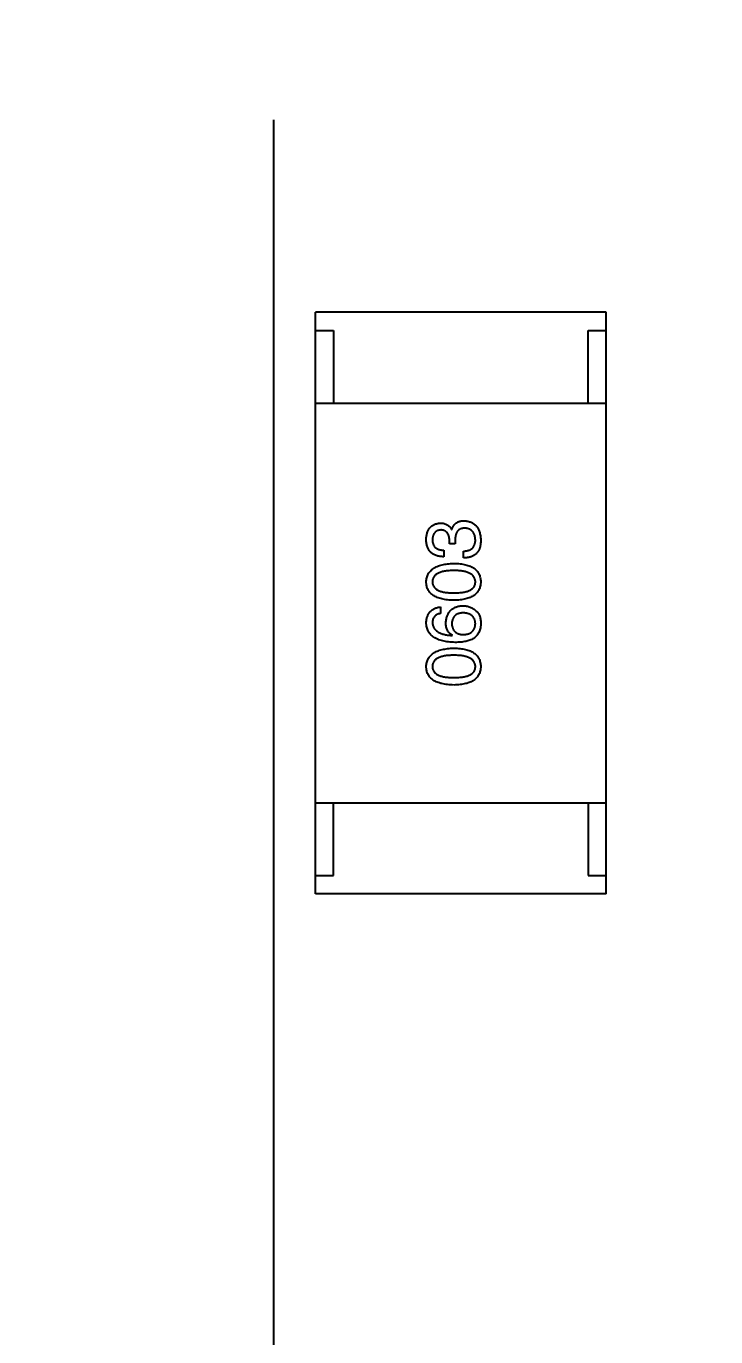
# Model space of a CAD drawing. Header units: millimetres. Extents: x 104 to 312, y 235 to 317.
# Drawn here: x 274.182 to 276.079, y 271.618 to 275.225 of the extents above; entities that cross this region are included whole.
import ezdxf

# ---------------------------------------------------------------- set-up
doc = ezdxf.new("R2010")
doc.units = ezdxf.units.MM
doc.header["$LTSCALE"] = 0.5
doc.header["$PDMODE"] = 3
doc.header["$PDSIZE"] = 0.3125
doc.linetypes.add('CENTER', pattern=[50.8, 31.75, -6.35, 6.35, -6.35])
doc.layers.get('0').update_dxf_attribs({"linetype": 'CONTINUOUS'})
doc.layers.get('Defpoints').update_dxf_attribs({"linetype": 'CONTINUOUS'})
doc.layers.add('dim', color=6, linetype='CONTINUOUS', lineweight=9)
doc.styles.add('Verdana', font='verdana.ttf', dxfattribs={"height": 2})
doc.dimstyles.new('aaaaaaaa 3.0', dxfattribs={"dimtxt": 2, "dimasz": 1.5, "dimexe": 1.25, "dimexo": 0.625, "dimtad": 1, "dimzin": 9, "dimdsep": 46, "dimtxsty": 'Verdana', "dimcen": 0, "dimadec": 1, "dimazin": 2, "dimtfac": 1, "dimtofl": 0, "dimtmove": 0, "dimatfit": 3, "dimfxl": 1, "dimlwd": 25, "dimlwe": 25, "dimarcsym": 0})

# ---------------------------------------------------------------- blocks, each defined once
blk = doc.blocks.new('*D35')
at = {"layer": 'Defpoints', "color": 0}
for p in [(274.8621, 292.0917), (302.3617, 271.0916), (310.9046, 271.0916)]:
    blk.add_point(p, dxfattribs=at)
at = {"layer": 'dim', "color": 0, "lineweight": 25}
for p, q in [((275.4871, 292.0917), (312.1546, 292.0917)), ((310.9046, 290.5917), (310.9046, 272.5916)), ((302.9867, 271.0916), (312.1546, 271.0916))]:
    blk.add_line(p, q, dxfattribs=at)
at = {"layer": 'dim', "color": 0}
for points in [[(311.1546, 290.5917), (310.6546, 290.5917), (310.9046, 292.0917)], [(310.6546, 272.5916), (311.1546, 272.5916), (310.9046, 271.0916)]]:
    blk.add_solid(points, dxfattribs=at)
at = {"layer": 'dim', "color": 0, "insert": (309.2587, 281.5916), "char_height": 2, "attachment_point": 5, "rotation": 90, "style": 'Verdana'}
blk.add_mtext('21', dxfattribs=at)

msp = doc.modelspace()

# ---------------------------------------------------------------- linework, layer by layer
at = {"color": 1, "linetype": 'CENTER'}
msp.add_line((274.8618, 300.3678), (274.8618, 241.8153), dxfattribs=at)
at = {"linetype": 'Continuous'}
for p, q in [((274.9774, 272.8376), (274.9774, 274.4376)), ((275.7774, 274.4376), (274.9774, 274.4376)), ((275.7774, 272.8376), (275.7774, 274.4376)), ((274.9774, 274.3876), (275.0274, 274.3876)), ((275.0274, 274.3876), (275.0274, 274.1876)), ((275.7274, 274.1876), (275.7274, 274.3876)), ((275.7274, 274.3876), (275.7774, 274.3876)), ((274.9774, 274.1876), (275.7774, 274.1876)), ((275.3461, 273.8009), (275.3461, 273.8108)), ((275.3519, 273.8395), (275.3527, 273.8395)), ((275.3617, 273.8099), (275.3617, 273.8009)), ((275.3305, 273.7829), (275.3305, 273.7649)), ((275.3617, 273.8009), (275.3461, 273.8009)), ((275.3846, 273.7616), (275.3846, 273.7804)), ((275.3215, 273.6268), (275.3215, 273.6088)), ((275.3535, 273.5481), (275.3543, 273.5489)), ((274.9774, 273.0876), (275.7774, 273.0876)), ((275.0274, 272.8876), (275.0274, 273.0876)), ((275.7274, 273.0876), (275.7274, 272.8876)), ((274.9774, 272.8876), (275.0274, 272.8876)), ((275.7274, 272.8876), (275.7774, 272.8876)), ((275.7774, 272.8376), (274.9774, 272.8376))]:
    msp.add_line(p, q, dxfattribs=at)
msp.add_circle((274.8618, 271.1524), 27.5, dxfattribs=at)
at = {"color": 1, "linetype": 'CENTER'}
msp.add_circle((274.8621, 271.0916), 21.0001, dxfattribs=at)
at = {"linetype": 'Continuous'}
msp.add_arc((274.8618, 271.1524), 24.842, 307.50561, 229.18658, dxfattribs=at)
for points, knots in [([(275.2822, 273.8124), (275.2823, 273.8141), (275.2824, 273.8175), (275.2831, 273.8223), (275.2839, 273.8269), (275.2852, 273.8311), (275.2866, 273.8351), (275.2883, 273.8387), (275.2903, 273.842), (275.2926, 273.845), (275.2951, 273.8477), (275.298, 273.8501), (275.3011, 273.8521), (275.3045, 273.8538), (275.3081, 273.8552), (275.3121, 273.8563), (275.3163, 273.8571), (275.3192, 273.8574), (275.3207, 273.8575)], [0, 0, 0, 0, 0.077845, 0.151584, 0.221397, 0.287366, 0.350104, 0.410398, 0.467998, 0.524388, 0.579979, 0.635152, 0.690917, 0.747936, 0.806661, 0.867861, 0.932479, 1, 1, 1, 1]), ([(275.3207, 273.8575), (275.3225, 273.8574), (275.3261, 273.8574), (275.3312, 273.8565), (275.3358, 273.8551), (275.34, 273.8531), (275.3437, 273.8505), (275.347, 273.8474), (275.3497, 273.8437), (275.3511, 273.8409), (275.3519, 273.8395)], [0, 0, 0, 0, 0.143686, 0.277942, 0.40333, 0.521785, 0.638573, 0.755208, 0.874773, 1, 1, 1, 1]), ([(275.3527, 273.8395), (275.353, 273.8405), (275.3536, 273.8424), (275.3547, 273.8452), (275.3561, 273.8478), (275.3575, 273.8502), (275.3591, 273.8524), (275.3608, 273.8545), (275.3627, 273.8563), (275.3647, 273.858), (275.3669, 273.8594), (275.3693, 273.8606), (275.3717, 273.8617), (275.3744, 273.8625), (275.3771, 273.8633), (275.3801, 273.8637), (275.3831, 273.864), (275.3852, 273.864), (275.3863, 273.864)], [0, 0, 0, 0, 0.069445, 0.136039, 0.200011, 0.261745, 0.322328, 0.381403, 0.438864, 0.496655, 0.554398, 0.612391, 0.672266, 0.733005, 0.79604, 0.861293, 0.928785, 1, 1, 1, 1]), ([(275.3887, 273.8436), (275.3876, 273.8435), (275.3855, 273.8435), (275.3824, 273.8431), (275.3796, 273.8424), (275.3769, 273.8415), (275.3745, 273.8403), (275.3722, 273.8389), (275.3702, 273.8372), (275.3684, 273.8352), (275.3668, 273.8329), (275.3654, 273.8304), (275.3643, 273.8276), (275.3633, 273.8246), (275.3626, 273.8213), (275.3621, 273.8177), (275.3617, 273.8139), (275.3617, 273.8113), (275.3617, 273.8099)], [0, 0, 0, 0, 0.066518, 0.129194, 0.188613, 0.245254, 0.300032, 0.353805, 0.407079, 0.461108, 0.516272, 0.574141, 0.634837, 0.699275, 0.767504, 0.840272, 0.917505, 1, 1, 1, 1]), ([(275.3863, 273.864), (275.3881, 273.8639), (275.3916, 273.8637), (275.3966, 273.8628), (275.4013, 273.8615), (275.4057, 273.8599), (275.4098, 273.8579), (275.4135, 273.8555), (275.4169, 273.8527), (275.42, 273.8495), (275.4227, 273.846), (275.425, 273.8421), (275.4271, 273.8378), (275.4288, 273.8331), (275.4301, 273.828), (275.4312, 273.8226), (275.4319, 273.8168), (275.4321, 273.8128), (275.4322, 273.8108)], [0, 0, 0, 0, 0.068236, 0.132937, 0.194125, 0.253174, 0.310181, 0.365986, 0.421096, 0.476216, 0.532352, 0.590232, 0.649824, 0.71274, 0.778406, 0.848058, 0.921922, 1, 1, 1, 1]), ([(275.4174, 273.8116), (275.4173, 273.8128), (275.4172, 273.8152), (275.4167, 273.8187), (275.416, 273.8219), (275.4151, 273.8249), (275.414, 273.8277), (275.4127, 273.8303), (275.4112, 273.8326), (275.4095, 273.8348), (275.4076, 273.8367), (275.4055, 273.8384), (275.4032, 273.8398), (275.4007, 273.841), (275.398, 273.842), (275.3951, 273.8428), (275.392, 273.8433), (275.3898, 273.8435), (275.3887, 273.8436)], [0, 0, 0, 0, 0.076694, 0.149502, 0.218019, 0.283183, 0.345589, 0.405199, 0.462852, 0.519478, 0.575313, 0.630559, 0.687006, 0.744638, 0.804006, 0.866059, 0.931486, 1, 1, 1, 1]), ([(275.3305, 273.7649), (275.3286, 273.7649), (275.3249, 273.7651), (275.3195, 273.7657), (275.3144, 273.7667), (275.3097, 273.768), (275.3054, 273.7698), (275.3015, 273.7718), (275.2978, 273.7743), (275.2946, 273.7771), (275.2918, 273.7803), (275.2893, 273.7838), (275.2872, 273.7877), (275.2854, 273.792), (275.284, 273.7966), (275.2831, 273.8015), (275.2824, 273.8069), (275.2822, 273.8105), (275.2822, 273.8124)], [0, 0, 0, 0, 0.074804, 0.144899, 0.211458, 0.274554, 0.334363, 0.392059, 0.448123, 0.503024, 0.558154, 0.613471, 0.670844, 0.729926, 0.792003, 0.857405, 0.926768, 1, 1, 1, 1]), ([(275.3224, 273.8386), (275.3215, 273.8386), (275.3197, 273.8384), (275.3172, 273.8379), (275.3148, 273.8372), (275.3126, 273.8364), (275.3106, 273.8353), (275.3087, 273.8341), (275.307, 273.8327), (275.3055, 273.8311), (275.3041, 273.8293), (275.303, 273.8273), (275.3019, 273.8251), (275.3011, 273.8228), (275.3004, 273.8202), (275.2999, 273.8175), (275.2995, 273.8146), (275.2994, 273.8126), (275.2994, 273.8116)], [0, 0, 0, 0, 0.067655, 0.132224, 0.194132, 0.253145, 0.309858, 0.366002, 0.421361, 0.47702, 0.532632, 0.590536, 0.65067, 0.713258, 0.779588, 0.848803, 0.921949, 1, 1, 1, 1]), ([(275.2994, 273.8116), (275.2994, 273.8105), (275.2995, 273.8083), (275.2998, 273.8051), (275.3004, 273.8021), (275.3013, 273.7994), (275.3024, 273.7968), (275.3037, 273.7945), (275.3053, 273.7923), (275.3072, 273.7904), (275.3092, 273.7887), (275.3116, 273.7873), (275.3141, 273.786), (275.317, 273.7849), (275.32, 273.7841), (275.3233, 273.7835), (275.3269, 273.7831), (275.3293, 273.783), (275.3305, 273.7829)], [0, 0, 0, 0, 0.069877, 0.136363, 0.198671, 0.257968, 0.315462, 0.370709, 0.425568, 0.479847, 0.535753, 0.592303, 0.651386, 0.713311, 0.778642, 0.84836, 0.921866, 1, 1, 1, 1]), ([(275.3461, 273.8108), (275.3461, 273.8119), (275.346, 273.814), (275.3456, 273.8171), (275.3451, 273.8199), (275.3444, 273.8226), (275.3435, 273.8251), (275.3424, 273.8274), (275.3412, 273.8294), (275.3398, 273.8313), (275.3382, 273.8329), (275.3365, 273.8344), (275.3345, 273.8356), (275.3324, 273.8366), (275.3302, 273.8375), (275.3277, 273.8381), (275.3251, 273.8385), (275.3233, 273.8386), (275.3224, 273.8386)], [0, 0, 0, 0, 0.079415, 0.154091, 0.22508, 0.29186, 0.355026, 0.415127, 0.472418, 0.528511, 0.583551, 0.638361, 0.693547, 0.750023, 0.807857, 0.868401, 0.932259, 1, 1, 1, 1]), ([(275.3846, 273.7804), (275.386, 273.7805), (275.3885, 273.7806), (275.3923, 273.7811), (275.3957, 273.7817), (275.399, 273.7826), (275.4019, 273.7838), (275.4046, 273.7851), (275.4071, 273.7868), (275.4093, 273.7886), (275.4112, 273.7907), (275.4129, 273.793), (275.4143, 273.7955), (275.4154, 273.7983), (275.4163, 273.8013), (275.417, 273.8045), (275.4174, 273.808), (275.4174, 273.8104), (275.4174, 273.8116)], [0, 0, 0, 0, 0.07723, 0.149593, 0.217944, 0.282232, 0.34411, 0.402297, 0.458791, 0.513966, 0.568538, 0.623291, 0.679957, 0.737243, 0.798142, 0.86118, 0.928728, 1, 1, 1, 1]), ([(275.4322, 273.8108), (275.4322, 273.8094), (275.4321, 273.8067), (275.4319, 273.8027), (275.4315, 273.799), (275.431, 273.7955), (275.4303, 273.7922), (275.4295, 273.7891), (275.4285, 273.7863), (275.4277, 273.7846), (275.4273, 273.7837)], [0, 0, 0, 0, 0.15115, 0.29371, 0.429149, 0.55661, 0.677302, 0.791017, 0.898045, 1, 1, 1, 1]), ([(275.4273, 273.7837), (275.4269, 273.7829), (275.426, 273.7811), (275.4245, 273.7787), (275.4228, 273.7764), (275.4209, 273.7743), (275.4189, 273.7724), (275.4167, 273.7706), (275.4143, 273.769), (275.4117, 273.7675), (275.4089, 273.7662), (275.406, 273.765), (275.4029, 273.7641), (275.3996, 273.7632), (275.3961, 273.7626), (275.3924, 273.7621), (275.3886, 273.7617), (275.386, 273.7616), (275.3846, 273.7616)], [0, 0, 0, 0, 0.056906, 0.113264, 0.168825, 0.223843, 0.279195, 0.335267, 0.392098, 0.450414, 0.51054, 0.572219, 0.636652, 0.703156, 0.773102, 0.845505, 0.921063, 1, 1, 1, 1]), ([(275.2822, 273.6958), (275.2823, 273.6978), (275.2825, 273.7016), (275.2836, 273.7072), (275.2853, 273.7123), (275.2874, 273.7172), (275.2902, 273.7217), (275.2936, 273.7258), (275.2976, 273.7295), (275.3021, 273.7328), (275.3072, 273.7359), (275.3128, 273.7385), (275.319, 273.7408), (275.3258, 273.7427), (275.3332, 273.7442), (275.3411, 273.7454), (275.3495, 273.7463), (275.3554, 273.7465), (275.3584, 273.7467)], [0, 0, 0, 0, 0.057415, 0.112361, 0.16496, 0.216437, 0.267441, 0.318839, 0.371478, 0.426325, 0.483626, 0.544235, 0.608673, 0.677374, 0.750405, 0.828394, 0.911525, 1, 1, 1, 1]), ([(275.3584, 273.7467), (275.3614, 273.7466), (275.3671, 273.7464), (275.3754, 273.7456), (275.3831, 273.7445), (275.3903, 273.743), (275.3969, 273.7411), (275.4029, 273.7389), (275.4084, 273.7363), (275.4133, 273.7333), (275.4177, 273.7299), (275.4215, 273.7261), (275.4247, 273.722), (275.4274, 273.7175), (275.4294, 273.7126), (275.431, 273.7073), (275.4319, 273.7017), (275.4321, 273.6978), (275.4322, 273.6958)], [0, 0, 0, 0, 0.08769, 0.170218, 0.24749, 0.319818, 0.387758, 0.451391, 0.511445, 0.568185, 0.622681, 0.67526, 0.726746, 0.778428, 0.830764, 0.884397, 0.940866, 1, 1, 1, 1]), ([(275.3584, 273.727), (275.356, 273.727), (275.3514, 273.7269), (275.3447, 273.7266), (275.3385, 273.726), (275.3327, 273.7251), (275.3274, 273.724), (275.3225, 273.7227), (275.3181, 273.7211), (275.3142, 273.7193), (275.3107, 273.7172), (275.3077, 273.7149), (275.3051, 273.7123), (275.303, 273.7095), (275.3014, 273.7064), (275.3002, 273.7031), (275.2995, 273.6995), (275.2994, 273.6971), (275.2994, 273.6958)], [0, 0, 0, 0, 0.095719, 0.185854, 0.269738, 0.347952, 0.420315, 0.487894, 0.550245, 0.608186, 0.662454, 0.713283, 0.761375, 0.808209, 0.854301, 0.901312, 0.949396, 1, 1, 1, 1]), ([(275.4174, 273.6958), (275.4174, 273.6971), (275.4172, 273.6995), (275.4164, 273.7031), (275.4152, 273.7064), (275.4135, 273.7095), (275.4114, 273.7124), (275.4088, 273.7149), (275.4057, 273.7172), (275.4022, 273.7193), (275.3983, 273.7211), (275.3939, 273.7227), (275.3891, 273.724), (275.3838, 273.7251), (275.3781, 273.726), (275.3719, 273.7266), (275.3653, 273.7269), (275.3608, 273.727), (275.3584, 273.727)], [0, 0, 0, 0, 0.050879, 0.099377, 0.146973, 0.193618, 0.240619, 0.289461, 0.34047, 0.395283, 0.453059, 0.515633, 0.582666, 0.655287, 0.732971, 0.815933, 0.905166, 1, 1, 1, 1]), ([(275.3584, 273.645), (275.3554, 273.6451), (275.3495, 273.6453), (275.3409, 273.6461), (275.3329, 273.6472), (275.3255, 273.6487), (275.3187, 273.6505), (275.3124, 273.6528), (275.3068, 273.6554), (275.3017, 273.6584), (275.2972, 273.6618), (275.2932, 273.6655), (275.2899, 273.6697), (275.2871, 273.6742), (275.285, 273.6791), (275.2834, 273.6843), (275.2825, 273.69), (275.2823, 273.6938), (275.2822, 273.6958)], [0, 0, 0, 0, 0.088823, 0.172287, 0.250296, 0.323438, 0.392244, 0.456221, 0.516635, 0.573871, 0.628, 0.680335, 0.731489, 0.782557, 0.834044, 0.886738, 0.942089, 1, 1, 1, 1]), ([(275.2994, 273.6958), (275.2994, 273.6946), (275.2995, 273.6922), (275.3002, 273.6887), (275.3014, 273.6855), (275.303, 273.6825), (275.3051, 273.6798), (275.3077, 273.6772), (275.3107, 273.675), (275.3142, 273.673), (275.3181, 273.6712), (275.3225, 273.6696), (275.3274, 273.6684), (275.3327, 273.6673), (275.3385, 273.6665), (275.3447, 273.6659), (275.3514, 273.6656), (275.356, 273.6655), (275.3584, 273.6655)], [0, 0, 0, 0, 0.049764, 0.097007, 0.143217, 0.188577, 0.235116, 0.282997, 0.333719, 0.387776, 0.445989, 0.508679, 0.576563, 0.649481, 0.728235, 0.812722, 0.903548, 1, 1, 1, 1]), ([(275.3584, 273.6655), (275.3608, 273.6655), (275.3654, 273.6656), (275.3721, 273.6659), (275.3783, 273.6665), (275.3841, 273.6673), (275.3894, 273.6684), (275.3943, 273.6696), (275.3987, 273.6712), (275.4026, 273.673), (275.4061, 273.675), (275.4091, 273.6772), (275.4117, 273.6797), (275.4138, 273.6825), (275.4155, 273.6855), (275.4166, 273.6887), (275.4173, 273.6922), (275.4174, 273.6946), (275.4174, 273.6958)], [0, 0, 0, 0, 0.096457, 0.187288, 0.27178, 0.350132, 0.423455, 0.491343, 0.554037, 0.612253, 0.666313, 0.717038, 0.764921, 0.811214, 0.856775, 0.902988, 0.950234, 1, 1, 1, 1]), ([(275.4322, 273.6958), (275.4321, 273.6938), (275.4319, 273.69), (275.431, 273.6843), (275.4294, 273.6791), (275.4274, 273.6742), (275.4247, 273.6697), (275.4215, 273.6655), (275.4177, 273.6618), (275.4133, 273.6584), (275.4084, 273.6554), (275.4029, 273.6528), (275.3969, 273.6506), (275.3903, 273.6487), (275.3831, 273.6472), (275.3754, 273.6461), (275.3671, 273.6453), (275.3614, 273.6451), (275.3584, 273.645)], [0, 0, 0, 0, 0.059135, 0.115606, 0.169241, 0.221578, 0.273261, 0.324749, 0.377329, 0.431642, 0.488541, 0.548597, 0.612232, 0.680174, 0.752504, 0.829777, 0.912307, 1, 1, 1, 1]), ([(275.2822, 273.5834), (275.2823, 273.5849), (275.2826, 273.5881), (275.2833, 273.5926), (275.2842, 273.5968), (275.2855, 273.6008), (275.287, 273.6045), (275.2888, 273.6079), (275.2909, 273.6111), (275.2932, 273.6139), (275.2958, 273.6165), (275.2987, 273.6188), (275.3018, 273.6209), (275.3052, 273.6226), (275.3089, 273.6241), (275.3129, 273.6253), (275.3171, 273.6262), (275.32, 273.6266), (275.3215, 273.6268)], [0, 0, 0, 0, 0.073784, 0.144317, 0.211047, 0.274818, 0.336501, 0.395724, 0.453465, 0.510016, 0.566585, 0.622844, 0.680328, 0.739335, 0.800408, 0.863904, 0.93053, 1, 1, 1, 1]), ([(275.3363, 273.5834), (275.3365, 273.5852), (275.3368, 273.5887), (275.3377, 273.5939), (275.3388, 273.5987), (275.3404, 273.6031), (275.3422, 273.6073), (275.3443, 273.6111), (275.3468, 273.6145), (275.3496, 273.6176), (275.3526, 273.6204), (275.3561, 273.6228), (275.3598, 273.6249), (275.3638, 273.6267), (275.3682, 273.628), (275.3728, 273.6291), (275.3778, 273.6298), (275.3812, 273.63), (275.383, 273.6301)], [0, 0, 0, 0, 0.074228, 0.144548, 0.211288, 0.274576, 0.335162, 0.393915, 0.450599, 0.506657, 0.562409, 0.618617, 0.676096, 0.735061, 0.79654, 0.860906, 0.928473, 1, 1, 1, 1]), ([(275.383, 273.6301), (275.3848, 273.63), (275.3882, 273.6299), (275.3933, 273.6293), (275.3982, 273.6281), (275.4029, 273.6265), (275.4075, 273.6244), (275.4118, 273.6218), (275.416, 273.6188), (275.4186, 273.6165), (275.4199, 273.6153)], [0, 0, 0, 0, 0.12904, 0.253809, 0.377066, 0.499122, 0.621469, 0.744665, 0.870607, 1, 1, 1, 1]), ([(275.3215, 273.6088), (275.3198, 273.6084), (275.3165, 273.6076), (275.3119, 273.6058), (275.308, 273.6034), (275.3048, 273.6005), (275.3024, 273.597), (275.3006, 273.5929), (275.2995, 273.5883), (275.2995, 273.5851), (275.2994, 273.5834)], [0, 0, 0, 0, 0.1439, 0.274233, 0.394478, 0.509388, 0.621911, 0.738504, 0.863414, 1, 1, 1, 1]), ([(275.3838, 273.6104), (275.3826, 273.6103), (275.3802, 273.6102), (275.3768, 273.6096), (275.3735, 273.6089), (275.3705, 273.608), (275.3678, 273.6069), (275.3652, 273.6056), (275.3629, 273.604), (275.3608, 273.6023), (275.359, 273.6003), (275.3574, 273.5981), (275.356, 273.5957), (275.3549, 273.5932), (275.354, 273.5904), (275.3533, 273.5874), (275.3528, 273.5842), (275.3527, 273.582), (275.3527, 273.5809)], [0, 0, 0, 0, 0.076288, 0.14871, 0.216387, 0.281386, 0.342528, 0.402111, 0.4591, 0.514852, 0.569974, 0.625644, 0.682226, 0.740156, 0.800362, 0.863471, 0.930116, 1, 1, 1, 1]), ([(275.4174, 273.5817), (275.4173, 273.5828), (275.4172, 273.585), (275.4166, 273.5881), (275.4158, 273.591), (275.4148, 273.5936), (275.4135, 273.5962), (275.412, 273.5985), (275.4102, 273.6006), (275.4082, 273.6025), (275.406, 273.6042), (275.4035, 273.6057), (275.4008, 273.607), (275.3979, 273.6081), (275.3947, 273.6089), (275.3913, 273.6096), (275.3876, 273.6102), (275.3851, 273.6103), (275.3838, 273.6104)], [0, 0, 0, 0, 0.066682, 0.130303, 0.190802, 0.248749, 0.30534, 0.361219, 0.415721, 0.471765, 0.528279, 0.586428, 0.64659, 0.710143, 0.776461, 0.846692, 0.921137, 1, 1, 1, 1]), ([(275.4199, 273.6153), (275.4209, 273.6144), (275.4231, 273.6125), (275.4257, 273.609), (275.4279, 273.6051), (275.4296, 273.6007), (275.431, 273.5958), (275.4318, 273.5904), (275.4323, 273.5846), (275.4322, 273.5805), (275.4322, 273.5784)], [0, 0, 0, 0, 0.105033, 0.21147, 0.321511, 0.438526, 0.563605, 0.698055, 0.843218, 1, 1, 1, 1]), ([(275.3617, 273.5293), (275.3585, 273.5294), (275.3524, 273.5295), (275.3436, 273.5304), (275.3353, 273.5315), (275.3277, 273.5332), (275.3206, 273.5351), (275.3141, 273.5375), (275.3082, 273.5403), (275.3029, 273.5435), (275.2982, 273.547), (275.2941, 273.551), (275.2905, 273.5554), (275.2877, 273.5603), (275.2854, 273.5655), (275.2837, 273.5711), (275.2826, 273.5771), (275.2823, 273.5812), (275.2822, 273.5834)], [0, 0, 0, 0, 0.087517, 0.169686, 0.246944, 0.319347, 0.387088, 0.450961, 0.511075, 0.567974, 0.622351, 0.675039, 0.726853, 0.778688, 0.83093, 0.884738, 0.941043, 1, 1, 1, 1]), ([(275.2994, 273.5834), (275.2995, 273.5821), (275.2997, 273.5795), (275.3006, 273.5758), (275.3017, 273.5724), (275.3034, 273.5691), (275.3053, 273.5661), (275.3077, 273.5633), (275.3106, 273.5608), (275.3137, 273.5584), (275.3174, 273.5564), (275.3214, 273.5545), (275.3257, 273.5529), (275.3305, 273.5515), (275.3357, 273.5503), (275.3413, 273.5493), (275.3473, 273.5486), (275.3514, 273.5483), (275.3535, 273.5481)], [0, 0, 0, 0, 0.054741, 0.107075, 0.158339, 0.208382, 0.258772, 0.310045, 0.362765, 0.417822, 0.475982, 0.537466, 0.602901, 0.673037, 0.747247, 0.826291, 0.910782, 1, 1, 1, 1]), ([(275.3543, 273.5489), (275.3529, 273.5498), (275.3501, 273.5515), (275.3463, 273.5547), (275.3432, 273.5583), (275.3406, 273.5624), (275.3387, 273.567), (275.3373, 273.5721), (275.3364, 273.5776), (275.3363, 273.5814), (275.3363, 273.5834)], [0, 0, 0, 0, 0.122276, 0.239997, 0.35611, 0.473903, 0.59404, 0.720428, 0.855383, 1, 1, 1, 1]), ([(275.3527, 273.5809), (275.3527, 273.5797), (275.3528, 273.5775), (275.3533, 273.5742), (275.354, 273.5711), (275.3549, 273.5683), (275.3561, 273.5656), (275.3575, 273.5632), (275.3592, 273.5609), (275.3611, 273.5589), (275.3632, 273.5571), (275.3655, 273.5556), (275.3681, 273.5542), (275.371, 273.553), (275.3741, 273.5521), (275.3774, 273.5513), (275.3809, 273.5508), (275.3834, 273.5507), (275.3846, 273.5506)], [0, 0, 0, 0, 0.070453, 0.136523, 0.199866, 0.260392, 0.318446, 0.374657, 0.430182, 0.485556, 0.541071, 0.598396, 0.657208, 0.718642, 0.783247, 0.851631, 0.923928, 1, 1, 1, 1]), ([(275.3846, 273.5506), (275.3859, 273.5506), (275.3885, 273.5508), (275.3921, 273.5514), (275.3955, 273.5521), (275.3986, 273.5531), (275.4016, 273.5542), (275.4042, 273.5557), (275.4067, 273.5573), (275.4088, 273.5592), (275.4108, 273.5612), (275.4125, 273.5635), (275.4139, 273.566), (275.4151, 273.5687), (275.4161, 273.5717), (275.4168, 273.5748), (275.4173, 273.5782), (275.4174, 273.5805), (275.4174, 273.5817)], [0, 0, 0, 0, 0.076467, 0.148148, 0.216496, 0.280559, 0.342274, 0.401168, 0.458322, 0.514073, 0.569257, 0.62465, 0.68124, 0.739113, 0.799947, 0.862804, 0.929597, 1, 1, 1, 1]), ([(275.4322, 273.5784), (275.4321, 273.5764), (275.4318, 273.5724), (275.4307, 273.5666), (275.4292, 273.5611), (275.427, 273.5561), (275.4242, 273.5514), (275.4209, 273.5471), (275.417, 273.5432), (275.414, 273.541), (275.4125, 273.5399)], [0, 0, 0, 0, 0.137449, 0.267856, 0.393219, 0.514735, 0.63397, 0.753734, 0.874967, 1, 1, 1, 1]), ([(275.4125, 273.5399), (275.4109, 273.5391), (275.4077, 273.5373), (275.4025, 273.5351), (275.3968, 273.5333), (275.3907, 273.5318), (275.3841, 273.5306), (275.377, 273.5299), (275.3695, 273.5293), (275.3643, 273.5293), (275.3617, 273.5293)], [0, 0, 0, 0, 0.101889, 0.209155, 0.322694, 0.442863, 0.569758, 0.70479, 0.848502, 1, 1, 1, 1]), ([(275.2822, 273.4627), (275.2823, 273.4646), (275.2825, 273.4685), (275.2836, 273.474), (275.2853, 273.4792), (275.2874, 273.484), (275.2902, 273.4885), (275.2936, 273.4926), (275.2976, 273.4963), (275.3021, 273.4997), (275.3072, 273.5027), (275.3128, 273.5053), (275.319, 273.5076), (275.3258, 273.5095), (275.3332, 273.5111), (275.3411, 273.5123), (275.3495, 273.5131), (275.3554, 273.5134), (275.3584, 273.5135)], [0, 0, 0, 0, 0.057415, 0.112361, 0.16496, 0.216437, 0.267441, 0.318839, 0.371478, 0.426325, 0.483626, 0.544235, 0.608673, 0.677374, 0.750405, 0.828394, 0.911525, 1, 1, 1, 1]), ([(275.3584, 273.4938), (275.356, 273.4938), (275.3514, 273.4938), (275.3447, 273.4934), (275.3385, 273.4928), (275.3327, 273.492), (275.3274, 273.4909), (275.3225, 273.4896), (275.3181, 273.488), (275.3142, 273.4862), (275.3107, 273.4841), (275.3077, 273.4818), (275.3051, 273.4792), (275.303, 273.4764), (275.3014, 273.4733), (275.3002, 273.47), (275.2995, 273.4664), (275.2994, 273.4639), (275.2994, 273.4627)], [0, 0, 0, 0, 0.095719, 0.185854, 0.269738, 0.347952, 0.420315, 0.487894, 0.550245, 0.608186, 0.662454, 0.713283, 0.761375, 0.808209, 0.854301, 0.901312, 0.949396, 1, 1, 1, 1]), ([(275.3584, 273.5135), (275.3614, 273.5134), (275.3671, 273.5132), (275.3754, 273.5124), (275.3831, 273.5113), (275.3903, 273.5098), (275.3969, 273.508), (275.4029, 273.5057), (275.4084, 273.5031), (275.4133, 273.5001), (275.4177, 273.4967), (275.4215, 273.493), (275.4247, 273.4888), (275.4274, 273.4843), (275.4294, 273.4794), (275.431, 273.4742), (275.4319, 273.4686), (275.4321, 273.4647), (275.4322, 273.4627)], [0, 0, 0, 0, 0.08769, 0.170218, 0.24749, 0.319818, 0.387758, 0.451391, 0.511445, 0.568185, 0.622681, 0.67526, 0.726746, 0.778428, 0.830764, 0.884397, 0.940866, 1, 1, 1, 1]), ([(275.4174, 273.4627), (275.4174, 273.4639), (275.4172, 273.4664), (275.4164, 273.47), (275.4152, 273.4733), (275.4135, 273.4764), (275.4114, 273.4792), (275.4088, 273.4817), (275.4057, 273.4841), (275.4022, 273.4862), (275.3983, 273.488), (275.3939, 273.4895), (275.3891, 273.4909), (275.3838, 273.492), (275.3781, 273.4928), (275.3719, 273.4934), (275.3653, 273.4938), (275.3608, 273.4938), (275.3584, 273.4938)], [0, 0, 0, 0, 0.050879, 0.099377, 0.146973, 0.193618, 0.240619, 0.289461, 0.34047, 0.395283, 0.453059, 0.515633, 0.582666, 0.655287, 0.732971, 0.815933, 0.905166, 1, 1, 1, 1]), ([(275.3584, 273.4119), (275.3554, 273.412), (275.3495, 273.4122), (275.3409, 273.4129), (275.3329, 273.414), (275.3255, 273.4155), (275.3187, 273.4174), (275.3124, 273.4197), (275.3068, 273.4222), (275.3017, 273.4253), (275.2972, 273.4286), (275.2932, 273.4324), (275.2899, 273.4365), (275.2871, 273.441), (275.285, 273.4459), (275.2834, 273.4512), (275.2825, 273.4568), (275.2823, 273.4607), (275.2822, 273.4627)], [0, 0, 0, 0, 0.088823, 0.172287, 0.250296, 0.323438, 0.392244, 0.456221, 0.516635, 0.573871, 0.628, 0.680335, 0.731489, 0.782557, 0.834044, 0.886738, 0.942089, 1, 1, 1, 1]), ([(275.2994, 273.4627), (275.2994, 273.4615), (275.2995, 273.4591), (275.3002, 273.4556), (275.3014, 273.4523), (275.303, 273.4493), (275.3051, 273.4466), (275.3077, 273.4441), (275.3107, 273.4418), (275.3142, 273.4398), (275.3181, 273.4381), (275.3225, 273.4365), (275.3274, 273.4353), (275.3327, 273.4341), (275.3385, 273.4334), (275.3447, 273.4328), (275.3514, 273.4324), (275.356, 273.4324), (275.3584, 273.4324)], [0, 0, 0, 0, 0.049764, 0.097007, 0.143217, 0.188577, 0.235116, 0.282997, 0.333719, 0.387776, 0.445989, 0.508679, 0.576563, 0.649481, 0.728235, 0.812722, 0.903548, 1, 1, 1, 1]), ([(275.3584, 273.4324), (275.3608, 273.4324), (275.3654, 273.4324), (275.3721, 273.4328), (275.3783, 273.4334), (275.3841, 273.4342), (275.3894, 273.4353), (275.3943, 273.4365), (275.3987, 273.4381), (275.4026, 273.4398), (275.4061, 273.4418), (275.4091, 273.4441), (275.4117, 273.4466), (275.4138, 273.4494), (275.4155, 273.4523), (275.4166, 273.4556), (275.4173, 273.4591), (275.4174, 273.4615), (275.4174, 273.4627)], [0, 0, 0, 0, 0.096457, 0.187288, 0.27178, 0.350132, 0.423455, 0.491343, 0.554037, 0.612253, 0.666313, 0.717038, 0.764921, 0.811214, 0.856775, 0.902988, 0.950234, 1, 1, 1, 1]), ([(275.4322, 273.4627), (275.4321, 273.4607), (275.4319, 273.4568), (275.431, 273.4512), (275.4294, 273.4459), (275.4274, 273.441), (275.4247, 273.4365), (275.4215, 273.4324), (275.4177, 273.4286), (275.4133, 273.4253), (275.4084, 273.4222), (275.4029, 273.4197), (275.3969, 273.4174), (275.3903, 273.4155), (275.3831, 273.414), (275.3754, 273.4129), (275.3671, 273.4122), (275.3614, 273.412), (275.3584, 273.4119)], [0, 0, 0, 0, 0.059135, 0.115606, 0.169241, 0.221578, 0.273261, 0.324749, 0.377329, 0.431642, 0.488541, 0.548597, 0.612232, 0.680174, 0.752504, 0.829777, 0.912307, 1, 1, 1, 1])]:
    msp.add_open_spline(points, degree=3, knots=knots, dxfattribs=at)

# ---------------------------------------------------------------- dimensions: what is measured, and where the dimension line sits
at = {"layer": 'dim'}
dim = msp.add_linear_dim(base=(310.9046, 271.0916), p1=(274.8621, 292.0917), p2=(302.3617, 271.0916), angle=90, dimstyle='aaaaaaaa 3.0', dxfattribs=at)
dim.commit()
dim.dimension.update_dxf_attribs({"geometry": '*D35', "text_midpoint": (309.2587, 281.5916)})

doc.saveas('drawing.dxf')
